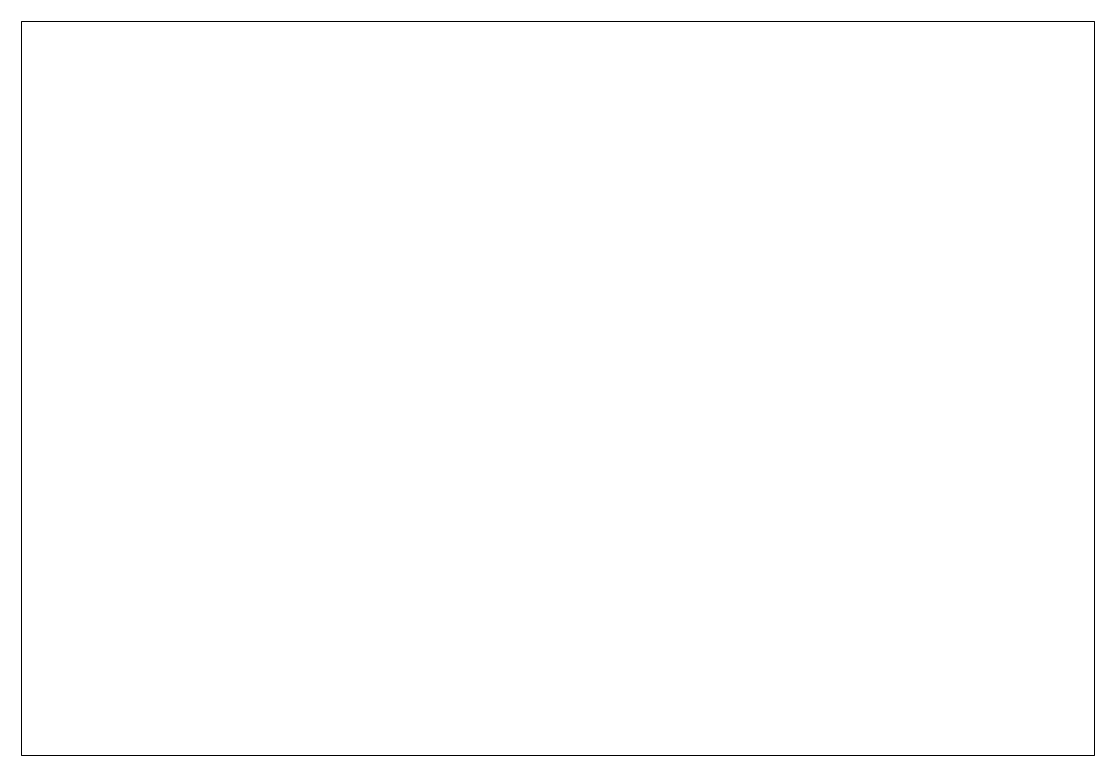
# Paper-space layout 'Layout3' of a CAD drawing. Header units: millimetres. Extents: x 29 to 258, y 20 to 177.
# The model-space entities are those that its viewports show. They can reach past a viewport. Long polylines and large blocks are cut down to what shows.
import ezdxf

# ---------------------------------------------------------------- set-up
doc = ezdxf.new("R2010")
doc.units = ezdxf.units.MM
doc.layers.add('eletroduto embutido no teto', color=170, linetype='Continuous')
doc.layers.add('ponto da tomada', color=6, linetype='Continuous')

msp = doc.modelspace()

# ---------------------------------------------------------------- hatches: boundary and pattern name
h = msp.add_hatch()
h.set_pattern_fill('ANGLE', color=6)
h.set_pattern_definition([(0, (0, -2.929), (0, 6.985), [5.08, -1.905]), (90, (0, -2.929), (-6.985, 4e-16), [5.08, -1.905])])
h.paths.add_polyline_path([(2772.158, 2349.575), (2771.065, 2349.23), (2772.158, 2348.884)])
h.paths.add_polyline_path([(2772.041, 2350.571), (2771.707, 2350.571), (2771.707, 2349.806), (2772.041, 2349.806)])
h.paths.add_polyline_path([(2772.595, 2350.337), (2772.261, 2350.337), (2772.261, 2349.806), (2772.595, 2349.806)])
at = {"layer": 'ponto da tomada'}
h = msp.add_hatch(dxfattribs=at)
h.set_pattern_fill('ANSI32', color=6)
h.paths.add_polyline_path([(2750.895, 2363.341), (2750.709, 2363.341), (2750.8, 2363.11)])

psp = doc.layouts.new('Layout3')

# ---------------------------------------------------------------- viewports
at = {"layer": 'eletroduto embutido no teto'}
psp.add_viewport(center=(143.44, 98.18), size=(229.5, 157.0905), view_center_point=(2758.993, 2357.404), view_height=18.74963, dxfattribs=at)

doc.saveas('drawing.dxf')
